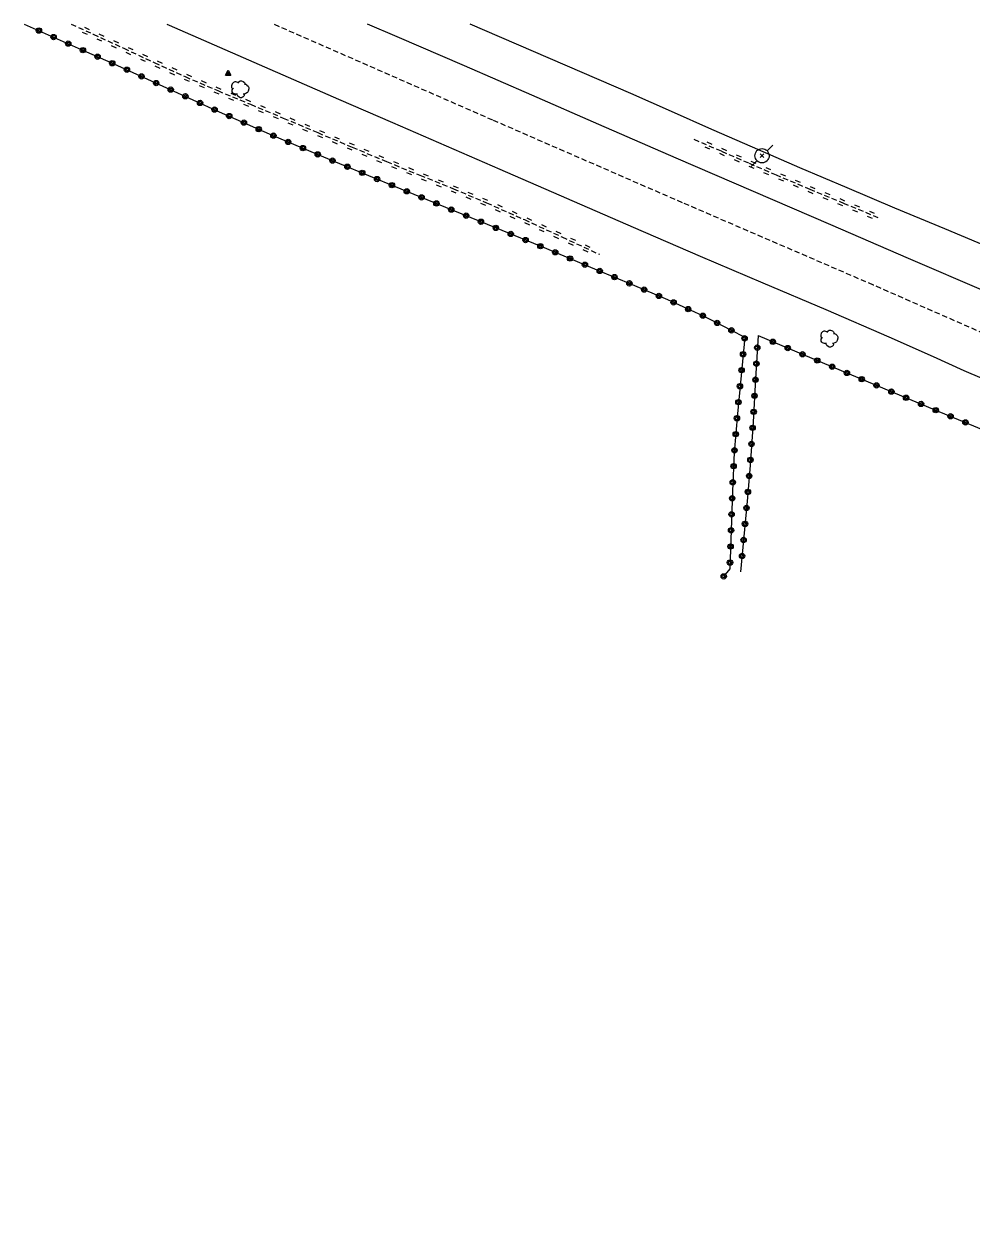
# Model space of a CAD drawing. Header units: millimetres. Extents: x 192000 to 193000, y 104999 to 106000.
# Drawn here: x 192121.5 to 192210.1, y 105887.3 to 106000 of the extents above; entities that cross this region are included whole.
import ezdxf

# ---------------------------------------------------------------- set-up
doc = ezdxf.new("R2010")
doc.units = ezdxf.units.MM
doc.linetypes.add('DASHED', pattern=[0.75, 0.5, -0.25])
doc.layers.get('0').update_dxf_attribs({"linetype": 'CONTINUOUS'})
for name, color, linetype in [('W0001', 6, 'DASHED'), ('W0008', 7, 'CONTINUOUS'), ('W0220', 5, 'DASHED'), ('W0300', 7, 'CONTINUOUS'), ('W0323', 7, 'CONTINUOUS'), ('W0330', 7, 'CONTINUOUS'), ('W0473', 7, 'CONTINUOUS'), ('W0850', 7, 'CONTINUOUS')]:
    doc.layers.add(name, color=color, linetype=linetype)

# ---------------------------------------------------------------- blocks, each defined once
blk = doc.blocks.new('T300')
for p, q in [((-0.8, 0.51), (-0.86, 0.34)), ((-0.86, 0.34), (-0.86, 0.17)), ((-0.86, 0.17), (-0.74, 0.06)), ((-0.69, 0.63), (-0.8, 0.51)), ((-0.8, -0.06), (-0.74, 0.06)), ((-0.74, 0.06), (-0.69, 0.11)), ((-0.57, 0.69), (-0.69, 0.63)), ((-0.46, 0.69), (-0.57, 0.69)), ((-0.29, 0.63), (-0.46, 0.69)), ((-0.29, 0.63), (-0.17, 0.74)), ((-0.23, 0.57), (-0.29, 0.63)), ((-0.17, 0.74), (-0.06, 0.8)), ((-0.06, 0.8), (0.06, 0.8)), ((0.06, 0.8), (0.23, 0.74)), ((0.23, 0.74), (0.34, 0.63)), ((0.34, 0.63), (0.4, 0.51)), ((0.46, 0.46), (0.34, 0.46)), ((0.4, 0.51), (0.4, 0.46)), ((0.57, 0.4), (0.46, 0.46)), ((0.57, 0.4), (0.69, 0.29)), ((0.69, 0.29), (0.74, 0.17)), ((0.74, 0.06), (0.69, -0.17)), ((0.74, 0.17), (0.74, 0.06)), ((-0.8, -0.17), (-0.8, -0.06)), ((-0.8, -0.23), (-0.8, -0.17)), ((-0.74, -0.34), (-0.8, -0.23)), ((-0.69, -0.4), (-0.74, -0.34)), ((-0.51, -0.46), (-0.69, -0.4)), ((-0.4, -0.46), (-0.51, -0.46)), ((-0.4, -0.46), (-0.34, -0.46)), ((-0.34, -0.46), (-0.34, -0.4)), ((-0.34, -0.51), (-0.34, -0.46)), ((-0.29, -0.63), (-0.34, -0.51)), ((-0.17, -0.74), (-0.29, -0.63)), ((-0.06, -0.8), (-0.17, -0.74)), ((0.06, -0.8), (-0.06, -0.8)), ((0.17, -0.74), (0.06, -0.8)), ((0.23, -0.69), (0.17, -0.74)), ((0.29, -0.46), (0.23, -0.46)), ((0.29, -0.63), (0.23, -0.69)), ((0.46, -0.4), (0.29, -0.46)), ((0.34, -0.51), (0.29, -0.63)), ((0.34, -0.51), (0.34, -0.46)), ((0.57, -0.34), (0.46, -0.4)), ((0.63, -0.29), (0.57, -0.34)), ((0.69, -0.17), (0.63, -0.29))]:
    blk.add_line(p, q)
blk = doc.blocks.new('T850')
for p, q in [((-0.25, -0.15), (0, 0.32)), ((0, 0.32), (0.25, -0.15)), ((-0.25, -0.15), (0.25, -0.15))]:
    blk.add_line(p, q)
for major_axis in [(-0.106, 0.106), (-0.0354, 0.0354), (-0.0236, 0.0236)]:
    blk.add_ellipse((0, 0), major_axis=major_axis, ratio=1, start_param=3.926991, end_param=10.210176)
blk = doc.blocks.new('T473')
for p, q in [((-0.166667, 0.166667), (0.166667, -0.166667)), ((-0.166667, -0.166667), (0.166667, 0.166667)), ((0.500001, 0.500001), (1.000002, 1.000002)), ((-1.000002, -1.000002), (-0.500001, -0.500001))]:
    blk.add_line(p, q)
blk.add_ellipse((0, 0), major_axis=(0.471405, 0.471405), ratio=1, start_param=5.4977871438, end_param=11.780972451)
blk = doc.blocks.new('t323o')
at = {"color": 0, "linetype": 'Continuous'}
for radius in [0.25, 0.15]:
    blk.add_circle((0, 0), radius, dxfattribs=at)
blk = doc.blocks.new('t220o')
at = {"color": 0, "linetype": 'Continuous'}
for p, q in [((-0.25, 0.25), (0.25, 0.25)), ((-0.25, -0.25), (0.25, -0.25))]:
    blk.add_line(p, q, dxfattribs=at)

msp = doc.modelspace()

# ---------------------------------------------------------------- linework, layer by layer
at = {"layer": 'W0001'}
msp.add_lwpolyline([(192405.12, 105887.29), (192387.67, 105894.73), (192367.57, 105903.4), (192347.81, 105912), (192325.46, 105921.68), (192304.57, 105930.85), (192281.75, 105940.67), (192261.09, 105949.63), (192238.47, 105959.36), (192218.03, 105968.07), (192200.83, 105975.63), (192182.99, 105983.32), (192165.28, 105991.03), (192144.81, 106000)], dxfattribs=at)
at = {"layer": 'W0008'}
for points in [[(192134.85, 106000), (192135.06, 105999.91), (192142.97, 105996.45), (192150.88, 105992.99), (192155.91, 105990.8), (192160.93, 105988.62), (192165.95, 105986.44), (192172.18, 105983.74), (192178.41, 105981.03), (192184.65, 105978.34), (192190.52, 105975.83), (192196.4, 105973.33), (192202.26, 105970.79), (192206.42, 105968.94), (192209.29, 105967.65), (192214.33, 105965.5)], [(192255.15, 105956.01), (192242.97, 105961.29), (192230.79, 105966.57), (192218.6, 105971.85), (192211.36, 105974.98), (192204.11, 105978.11), (192196.86, 105981.24), (192189.64, 105984.36), (192182.42, 105987.48), (192175.2, 105990.62), (192168.92, 105993.35), (192162.64, 105996.09), (192156.36, 105998.81), (192153.59, 106000)]]:
    msp.add_lwpolyline(points, dxfattribs=at)
at = {"layer": 'W0220'}
for points in [[(192125.89, 106000), (192127.96, 105999.07), (192130.82, 105997.74), (192133.67, 105996.41), (192136.54, 105995.1), (192139.59, 105993.79), (192142.65, 105992.51), (192145.72, 105991.23), (192148.93, 105989.87), (192152.15, 105988.51), (192155.37, 105987.16), (192158.48, 105985.88), (192161.6, 105984.62), (192164.71, 105983.31), (192168.23, 105981.74), (192171.74, 105980.12), (192175.25, 105978.5)], [(192201.29, 105981.91), (192198.12, 105983.23), (192194.94, 105984.55), (192191.78, 105985.89), (192189.2, 105987), (192186.63, 105988.12), (192184.06, 105989.23)]]:
    msp.add_lwpolyline(points, dxfattribs=at)
at = {"layer": 'W0323'}
for points in [[(192121.51, 106000), (192123.2, 105999.26), (192126.55, 105997.77), (192129.9, 105996.28), (192134.82, 105994.05), (192139.74, 105991.82), (192144.68, 105989.63), (192150.07, 105987.35), (192155.47, 105985.12), (192160.88, 105982.9), (192165.59, 105980.96), (192170.31, 105979.03), (192175.01, 105977.06), (192178.31, 105975.67), (192181.61, 105974.27), (192184.86, 105972.78), (192186.18, 105972.12), (192187.5, 105971.44), (192188.81, 105970.77), (192188.47, 105967.18), (192188.13, 105963.59), (192187.84, 105960), (192187.66, 105956.37), (192187.54, 105952.74), (192187.42, 105949.11), (192186.84, 105948.41)], [(192190.06, 105970.91), (192189.82, 105966.86), (192189.59, 105962.81), (192189.31, 105958.76), (192189.04, 105955.45), (192188.73, 105952.14), (192188.43, 105948.84)], [(192190.06, 105970.91), (192195.68, 105968.55), (192201.3, 105966.19), (192206.93, 105963.83), (192212.89, 105961.36), (192218.86, 105958.9), (192224.82, 105956.4), (192229.85, 105954.27), (192234.88, 105952.11), (192239.88, 105949.91), (192245.46, 105947.34), (192251.02, 105944.72), (192256.57, 105942.1), (192261.25, 105939.94), (192265.93, 105937.78), (192270.61, 105935.62)]]:
    msp.add_lwpolyline(points, dxfattribs=at)
at = {"layer": 'W0330'}
msp.add_lwpolyline([(192212.16, 105978.93), (192207.49, 105980.87), (192202.83, 105982.81), (192198.39, 105984.7), (192193.96, 105986.59), (192189.54, 105988.51), (192185.75, 105990.17), (192181.96, 105991.85), (192178.18, 105993.52), (192173.64, 105995.49), (192169.1, 105997.44), (192164.55, 105999.4), (192163.18, 106000)], dxfattribs=at)

# ---------------------------------------------------------------- block references
at = {"layer": 'W0220'}
for p, rotation in [((192127.26, 105999.38), 335.6415260497147), ((192128.62, 105998.76), 335.1676970494649), ((192129.98, 105998.13), 335.1676970494649), ((192131.34, 105997.5), 334.9479476525345), ((192132.7, 105996.86), 334.9479476525345), ((192134.06, 105996.23), 335.5665822358094), ((192135.43, 105995.61), 335.5665822358094), ((192136.8, 105994.99), 336.7016938091384), ((192138.18, 105994.4), 336.7016938091384), ((192139.55, 105993.81), 336.7016938091384), ((192140.94, 105993.23), 337.3429670702589), ((192142.32, 105992.65), 337.3429670702589), ((192143.71, 105992.07), 337.3429670698337), ((192145.09, 105991.5), 337.3429670698337), ((192146.47, 105990.91), 337.0620878654452), ((192147.85, 105990.33), 337.0620878654452), ((192149.24, 105989.74), 337.0771993154368), ((192150.62, 105989.16), 337.0771993154368), ((192152, 105988.58), 337.0771993154368), ((192153.38, 105987.99), 337.2236447655726), ((192185.44, 105988.64), 156.5169190086881), ((192186.81, 105988.04), 156.5169190086881), ((192154.76, 105987.41), 337.2236447655726), ((192156.15, 105986.84), 337.7151866172286), ((192188.19, 105987.44), 156.5169190086881), ((192189.56, 105986.84), 156.7182127131204), ((192157.54, 105986.27), 337.7151866172286), ((192158.93, 105985.7), 337.8762636778234), ((192190.94, 105986.25), 156.7182127131204), ((192192.32, 105985.66), 157.0968248966802), ((192160.32, 105985.14), 337.8762636778234), ((192161.71, 105984.57), 337.212573389001), ((192193.7, 105985.08), 157.0968248966802), ((192195.08, 105984.49), 157.3724448593998), ((192163.09, 105983.99), 337.212573389001), ((192164.47, 105983.41), 337.212573389001), ((192196.47, 105983.92), 157.3724448593998), ((192197.85, 105983.34), 157.3724448593998), ((192165.84, 105982.81), 335.9636976523557), ((192199.24, 105982.76), 157.3506513665059), ((192167.21, 105982.19), 335.9636976523557), ((192168.58, 105981.58), 335.1927505139435), ((192200.62, 105982.18), 157.3506513665059), ((192169.94, 105980.95), 335.1927505139435), ((192171.3, 105980.32), 335.1927505139435), ((192172.67, 105979.69), 335.1927505137623), ((192174.03, 105979.06), 335.1927505137623)]:
    msp.add_blockref('t220o', p, dxfattribs=dict(at, rotation=rotation))
at = {"layer": 'W0300', "rotation": 359.9999899820874}
for p in [(192141.75, 105993.91), (192196.77, 105970.62)]:
    msp.add_blockref('T300', p, dxfattribs=at)
at = {"layer": 'W0323'}
for p, rotation in [((192122.89, 105999.4), 336.4359762608147), ((192124.26, 105998.79), 336.0232220096992), ((192125.63, 105998.18), 336.0232220096992), ((192127, 105997.57), 336.0089361628109), ((192128.37, 105996.96), 336.0089361628109), ((192129.74, 105996.35), 336.0089361628109), ((192131.11, 105995.74), 335.6025550852189), ((192132.47, 105995.12), 335.6025550852189), ((192133.84, 105994.5), 335.6025550852189), ((192135.2, 105993.88), 335.6069342328067), ((192136.57, 105993.26), 335.6069342328067), ((192137.94, 105992.64), 335.6069342328067), ((192139.3, 105992.02), 335.6069342328067), ((192140.67, 105991.41), 336.1344162034153), ((192142.04, 105990.8), 336.1344162034153), ((192143.42, 105990.19), 336.1344162034153), ((192144.79, 105989.59), 337.0227667426497), ((192146.17, 105989), 337.0227667426497), ((192147.55, 105988.42), 337.0227667426497), ((192148.93, 105987.83), 337.0227667426497), ((192150.31, 105987.25), 337.5926840304348), ((192151.7, 105986.68), 337.5926840304348), ((192153.09, 105986.11), 337.5926840304348), ((192154.47, 105985.53), 337.5926840304348), ((192155.86, 105984.96), 337.6417199337298), ((192157.25, 105984.39), 337.6417199337298), ((192158.63, 105983.82), 337.6417199337298), ((192160.02, 105983.25), 337.6417199337298), ((192161.41, 105982.68), 337.6620584876799), ((192162.8, 105982.11), 337.6620584876799), ((192164.18, 105981.54), 337.6620584876799), ((192165.57, 105980.97), 337.6620584876799), ((192166.96, 105980.4), 337.7079313159788), ((192168.35, 105979.83), 337.7079313159788), ((192169.73, 105979.26), 337.7079313159788), ((192171.12, 105978.69), 337.2945118848446), ((192172.5, 105978.11), 337.2945118848446), ((192173.89, 105977.53), 337.2945118848446), ((192175.27, 105976.95), 337.2237914065741), ((192176.65, 105976.37), 337.2237914065741), ((192178.04, 105975.79), 337.2237914065741), ((192179.42, 105975.2), 336.9295877502388), ((192180.8, 105974.61), 336.9295877502388), ((192182.17, 105974.01), 335.3188106906241), ((192183.53, 105973.38), 335.3188106906241), ((192184.9, 105972.76), 333.5042302635408), ((192186.24, 105972.09), 332.8635683320078), ((192187.57, 105971.4), 332.8635683325093), ((192188.8, 105970.66), 264.5234982985069), ((192191.44, 105970.33), 337.2283374446534), ((192188.66, 105969.17), 264.5234982985069), ((192189.99, 105969.78), 266.6650542512821), ((192192.83, 105969.74), 337.2283374446534), ((192194.21, 105969.16), 337.2283374446534), ((192188.52, 105967.68), 264.5234982985069), ((192189.91, 105968.28), 266.6650542512821), ((192195.59, 105968.58), 337.2283374446534), ((192196.98, 105968), 337.2283374446534), ((192189.82, 105966.78), 266.6783353560995), ((192198.36, 105967.42), 337.2283374446534), ((192199.74, 105966.84), 337.2283374446534), ((192188.37, 105966.18), 264.5234982985069), ((192201.12, 105966.26), 337.2283374446534), ((192202.51, 105965.68), 337.2912316177624), ((192188.23, 105964.69), 264.5234982985069), ((192189.73, 105965.28), 266.6783353560995), ((192203.89, 105965.1), 337.2912316177624), ((192205.28, 105964.52), 337.2912316177624), ((192188.09, 105963.19), 265.4951892124516), ((192189.65, 105963.79), 266.6783353560995), ((192206.66, 105963.94), 337.2912316177624), ((192208.04, 105963.37), 337.4866326608217), ((192189.55, 105962.29), 266.0985454347422), ((192209.43, 105962.8), 337.4866326608217), ((192187.98, 105961.7), 265.4951892124516), ((192187.86, 105960.2), 265.4951892124516), ((192189.45, 105960.79), 266.0985454347422), ((192187.78, 105958.71), 267.126561502387), ((192189.35, 105959.3), 266.0985454347422), ((192189.23, 105957.8), 265.2492553407762), ((192187.7, 105957.21), 267.126561502387), ((192187.64, 105955.71), 268.0908475672483), ((192189.11, 105956.31), 265.2492553407762), ((192187.59, 105954.21), 268.0908475672483), ((192188.98, 105954.81), 264.7665317018154), ((192188.84, 105953.32), 264.7665317018154), ((192187.54, 105952.71), 268.1066141543296), ((192187.49, 105951.21), 268.1066141543296), ((192188.71, 105951.82), 264.7821397925501), ((192187.44, 105949.71), 268.1066141543296), ((192188.57, 105950.33), 264.7821397925501), ((192186.85, 105948.42), 230.4754273271135)]:
    msp.add_blockref('t323o', p, dxfattribs=dict(at, rotation=rotation))
at = {"layer": 'W0473', "rotation": 359.9999899820874}
msp.add_blockref('T473', (192190.43, 105987.71), dxfattribs=at)
at = {"layer": 'W0850', "rotation": 359.9999899820874}
msp.add_blockref('T850', (192140.58, 105995.38), dxfattribs=at)

doc.saveas('drawing.dxf')
